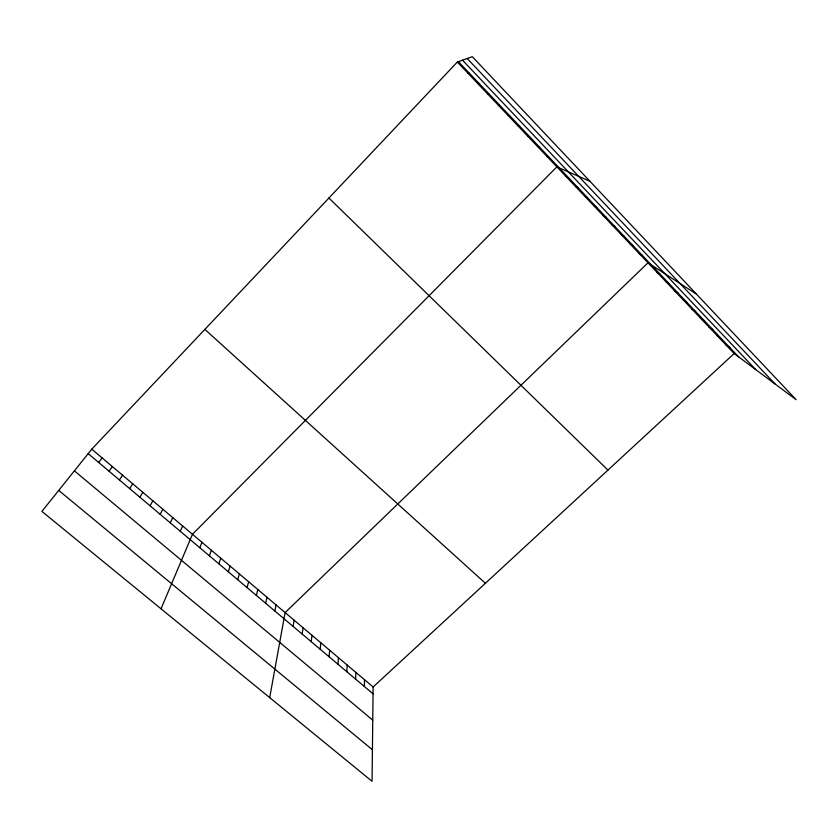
<?xml version="1.0" encoding="UTF-8"?>
<svg xmlns="http://www.w3.org/2000/svg" width="838" height="838" viewBox="0 0 838 838"><rect width="100%" height="100%" fill="white"/><g stroke="black" fill="none" stroke-linecap="round" stroke-linejoin="round"><path stroke-width="1.26" d="M734.161 353.531L373.13 686.982L372.051 781.309L41.9 511.4L91.771 449.168L457.328 62.033L472.328 56.691L796.1 399.674L734.161 353.531L457.328 62.033M364.341 686.479L364.52 679.702M355.595 679.105L355.878 672.401M346.806 671.688L347.183 665.058M337.976 664.241L338.458 657.673M329.093 656.751L329.68 650.257M320.168 649.22L320.849 642.798M311.191 641.657L311.987 635.298M302.172 634.052L303.073 627.767M293.111 626.405L294.117 620.193M269.7 697.625L285.109 612.588L648.004 262.807L696.43 294.096M274.833 610.996L276.058 604.931M265.625 603.234L266.966 597.243M256.376 595.43L257.821 589.512M247.074 587.585L248.624 581.75M237.72 579.697L239.385 573.936M228.313 571.767L230.104 566.09M218.865 563.806L220.761 558.202M209.364 555.793L211.386 550.262M199.811 547.738L201.948 542.291M161.043 608.807L192.468 534.277L556.882 166.856L589.942 181.28M180.254 531.25L182.642 525.971M170.25 522.818L172.764 517.633M160.194 514.333L162.834 509.232M150.086 505.806L152.851 500.799M139.915 497.227L142.806 492.304M129.691 488.606L132.718 483.777M119.405 479.933L122.568 475.198M109.055 471.218L112.355 466.567M98.664 462.45L102.089 457.894M467.562 72.801L468.756 72.581M477.723 83.507L479.053 83.423M487.831 94.149L489.287 94.212M497.877 104.729L499.469 104.928M507.859 115.235L509.577 115.581M517.779 125.69L519.623 126.171M527.647 136.07L529.616 136.688M537.451 146.399L539.546 147.153M547.193 156.654L549.414 157.544M566.226 176.703L568.688 177.855M575.528 186.486L578.094 187.764M584.767 196.218L587.448 197.621M593.953 205.897L596.75 207.415M603.088 215.513L606 217.157M612.169 225.087L615.197 226.847M621.209 234.598L624.341 236.473M630.186 244.057L633.423 246.047M639.122 253.453L642.463 255.569M656.835 272.109L660.386 274.445M665.623 281.359L669.269 283.81M674.349 290.556L678.11 293.111M683.043 299.7L686.888 302.371M691.675 308.793L695.624 311.579M700.264 317.843L704.318 320.724M708.812 326.841L712.96 329.826M717.307 335.787L721.549 338.877M725.75 344.68L730.087 347.875M58.723 490.408L372.418 749.759M74.393 470.862L372.753 720.135M88.2 453.63L373.046 693.812M91.771 449.168L373.13 686.982M204.87 329.397L485.401 583.279M328.915 198.03L607.948 470.097M462.503 60.189L755.729 369.589M458.386 61.656L738.592 356.831M467.206 58.513L775.181 384.087"/></g></svg>
